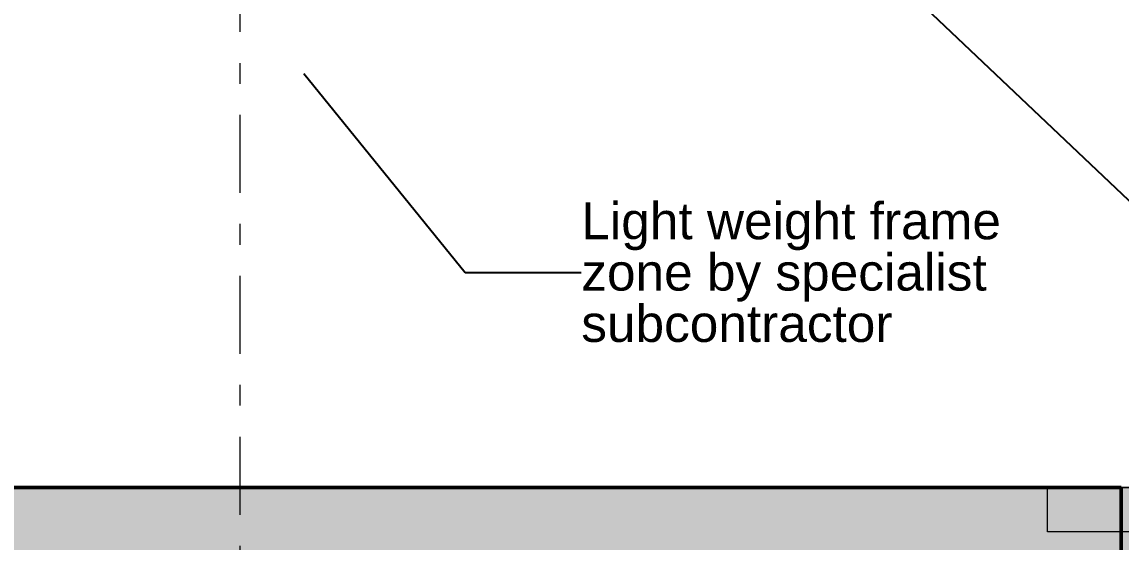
# Model space of a CAD drawing. Header units: millimetres. Extents: x -46868 to 156519, y -87156 to 18123.
# Drawn here: x 134022 to 137758, y -82841 to -81074 of the extents above; entities that cross this region are included whole.
import ezdxf
from ezdxf.enums import TextEntityAlignment as Align

# ---------------------------------------------------------------- set-up
doc = ezdxf.new("R2010")
doc.units = ezdxf.units.MM
doc.header["$MEASUREMENT"] = 0
doc.linetypes.add('Dashed', pattern=[2822.222233, 1411.111116, -1411.111116])
doc.linetypes.add('Double Dashed', pattern=[546.805537, 264.583325, -105.833328, 70.555556, -105.833328])
for name, color, linetype, lineweight, true_color in [('0_Pen_No__105', 7, 'Continuous', 15, 0xa6a6a6), ('A-230-M_FLOOR.IFC Import_Pen_No__29', 7, 'Continuous', 50, 0x2a2a2a), ('HATCHING_Pen_No__145', 7, 'Continuous', 0, 0xa6a6a6), ('New_A-15-MG_Structural_Grid_Phase_2_Pen_No__222', 7, 'Continuous', 13, 0x65af33)]:
    doc.layers.add(name, color=color, linetype=linetype, lineweight=lineweight, true_color=true_color)
for name, color, linetype, lineweight in [('0_Pen_No__191', 7, 'Continuous', 5), ('0_Pen_No__85', 8, 'Continuous', 20), ('A-230-M_FLOOR.IFC Import_Pen_No__160', 5, 'Continuous', 200), ('A-35-M_FFE_Sanitary_Pen_No__87', 8, 'Continuous', 20), ('A-95-P_Drawing_Pen_No__1', 7, 'Continuous', 13), ('A-95-P_Drawing_Pen_No__84', 8, 'Continuous', 20)]:
    doc.layers.add(name, color=color, linetype=linetype, lineweight=lineweight)
doc.layers.add('A-230-M_FLOOR.IFC Import', color=7, linetype='Continuous')
doc.layers.add('New_A-15-MG_Structural_Grid_Phase_2', color=7, linetype='Continuous')
doc.styles.add('GENERATED_STYLE_1', font='')
doc.styles.get('GENERATED_STYLE_1').set_extended_font_data('Swis721 BT')
doc.dimstyles.new('GENERATED_STYLE__8', dxfattribs={"dimtxt": 0.18, "dimasz": 182.4, "dimexe": 0.18, "dimexo": 0.0625, "dimgap": 0.09, "dimtad": 0, "dimtih": 1, "dimtoh": 1, "dimdec": 4, "dimzin": 0, "dimdsep": 46, "dimcen": 0.09, "dimadec": 0, "dimazin": 0, "dimtfac": 1, "dimtdec": 4, "dimtmove": 0, "dimatfit": 3, "dimldrblk": 'ARROWHEAD_5', "dimfxl": 1, "dimtolj": 1, "dimtzin": 0, "dimarcsym": 0})

# ---------------------------------------------------------------- blocks, each defined once
blk = doc.blocks.new('Section Elem_81_1', base_point=(84174.4, -82656))
at = {"layer": 'A-230-M_FLOOR.IFC Import_Pen_No__160', "linetype": 'Continuous', "lineweight": 0, "true_color": 0x00007f}
blk.add_hatch(color=176, dxfattribs=at).paths.add_polyline_path([(122774.5, -82906), (137758.3, -82906), (137758.3, -82656), (122774.5, -82656)])
at = {"layer": 'A-230-M_FLOOR.IFC Import_Pen_No__29', "linetype": 'Continuous'}
for q in [(129734.9, -82656), (137758.3, -82906)]:
    blk.add_line((137758.3, -82656), q, dxfattribs=at)
blk = doc.blocks.new('Standard grid marker[2]_1', base_point=(134762.7, -61251.4))
at = {"layer": 'New_A-15-MG_Structural_Grid_Phase_2_Pen_No__222', "linetype": 'Double Dashed'}
blk.add_line((134762.7, -62251.4), (134762.7, -85656), dxfattribs=at)
at = {"layer": 'New_A-15-MG_Structural_Grid_Phase_2_Pen_No__222', "style": 'GENERATED_STYLE_1'}
for tag, p in [('AC_MarkerText_1_0', (134762.7, -60979.7)), ('AC_MarkerText_1_1', (134762.7, -86884.3))]:
    blk.add_attdef(tag, text='', height=175, rotation=360, dxfattribs=at).set_placement(p, align=Align.MIDDLE_CENTER)
blk = doc.blocks.new('ARROWHEAD_5')
at = {"color": 0, "linetype": 'Continuous', "lineweight": 0}
blk.add_line((0, 0), (-1, 0), dxfattribs=at)
blk.add_solid([(-1, 0.2679), (0, 0), (-1, -0.2679), (-1, 0.2679)], dxfattribs=at)
blk = doc.blocks.new('S-21 Building Section_STORY_MARKER', base_point=(84174.4, -82656))
at = {"layer": '0_Pen_No__105', "linetype": 'Dashed', "ltscale": 0.1}
blk.add_line((120335, -82656), (144760.3, -82656), dxfattribs=at)

msp = doc.modelspace()

# ---------------------------------------------------------------- hatches: boundary and pattern name
at = {"layer": 'A-95-P_Drawing_Pen_No__84', "linetype": 'Continuous'}
msp.add_hatch(color=256, dxfattribs=at).paths.add_polyline_path([(137508.2, -82656), (142534.6, -82656), (142534.6, -82806), (137508.2, -82806)])

# ---------------------------------------------------------------- linework, layer by layer
at = {"layer": 'A-95-P_Drawing_Pen_No__1', "linetype": 'Continuous', "flags": 128}
msp.add_lwpolyline([(137508.2, -82656), (142534.6, -82656), (142534.6, -82806), (137508.2, -82806)], close=True, dxfattribs=at)

# ---------------------------------------------------------------- texts
at = {"layer": '0_Pen_No__191', "linetype": 'Continuous', "insert": (135923.4, -81924.7), "char_height": 125, "width": 1811.402, "attachment_point": 4, "line_spacing_factor": 0.837049, "style": 'GENERATED_STYLE_1'}
msp.add_mtext('\\A1;{\\fSwis721 BT|b0|i0|c0|p34;Light weight frame zone by specialist subcontractor}', dxfattribs=at)

# ---------------------------------------------------------------- leaders
at = {"layer": '0_Pen_No__85', "linetype": 'Continuous', "annotation_type": 0, "has_hookline": 1, "hookline_direction": 0}
for points, text_width in [([(136341.2, -80312.5), (137853.9, -81746.3), (138248.1, -81746.3)], 1601.2), ([(134979.6, -81249), (135529.1, -81924.7), (135923.3, -81924.7)], 1785.7)]:
    msp.add_leader(points, dimstyle='GENERATED_STYLE__8', dxfattribs=dict(at, text_width=text_width))

# ---------------------------------------------------------------- next in the draw order: block references
at = {"layer": 'A-230-M_FLOOR.IFC Import', "lineweight": 0}
msp.add_blockref('Section Elem_81_1', (84174.4, -82656), dxfattribs=at)

# ---------------------------------------------------------------- next in the draw order: hatches: boundary and pattern name
at = {"layer": 'HATCHING_Pen_No__145', "linetype": 'Continuous'}
msp.add_hatch(color=256, dxfattribs=at).paths.add_polyline_path([(144955.5, -82656), (120011.8, -82656), (120011.8, -84656.4), (144955.5, -84656.4)])

# ---------------------------------------------------------------- next in the draw order: linework, layer by layer
at = {"layer": 'A-35-M_FFE_Sanitary_Pen_No__87', "linetype": 'Continuous'}
msp.add_line((144955.5, -82656), (120011.8, -82656), dxfattribs=at)

# ---------------------------------------------------------------- next in the draw order: block references
at = {"layer": 'New_A-15-MG_Structural_Grid_Phase_2', "color": 8, "linetype": 'Continuous', "lineweight": 15}
msp.add_blockref('Standard grid marker[2]_1', (134762.7, -61251.4), dxfattribs=at)

# ---------------------------------------------------------------- next in the draw order: block references
at = {"linetype": 'Continuous', "lineweight": 0}
msp.add_blockref('S-21 Building Section_STORY_MARKER', (84174.4, -82656), dxfattribs=at)

doc.saveas('drawing.dxf')
